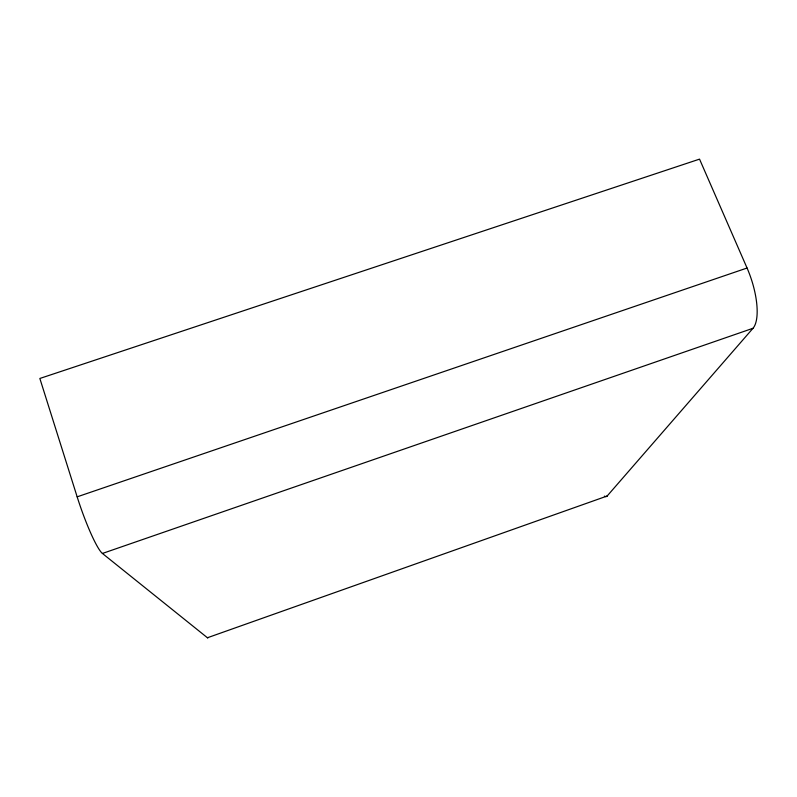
<?xml version="1.0" encoding="UTF-8"?>
<svg xmlns="http://www.w3.org/2000/svg" width="797" height="797" viewBox="0 0 797 797"><rect width="100%" height="100%" fill="white"/><g stroke="black" fill="none" stroke-linecap="round" stroke-linejoin="round"><path stroke-width="1.2" d="M607.145 496.023L752.996 328.284A48.109 17.424 71.8 0 0 747.058 268.021L699.537 159.131L39.85 378.465L77.16 496.84A50.37 6.585 70.6 0 0 102.424 553.457L207.429 637.749L607.145 496.023A29.868 6.705 70.1 0 1 604.405 496.123M102.424 553.457L752.996 328.284M77.16 496.84L747.058 268.021M208.017 637.49A30.724 2.441 71.1 0 1 207.429 637.749"/></g></svg>
